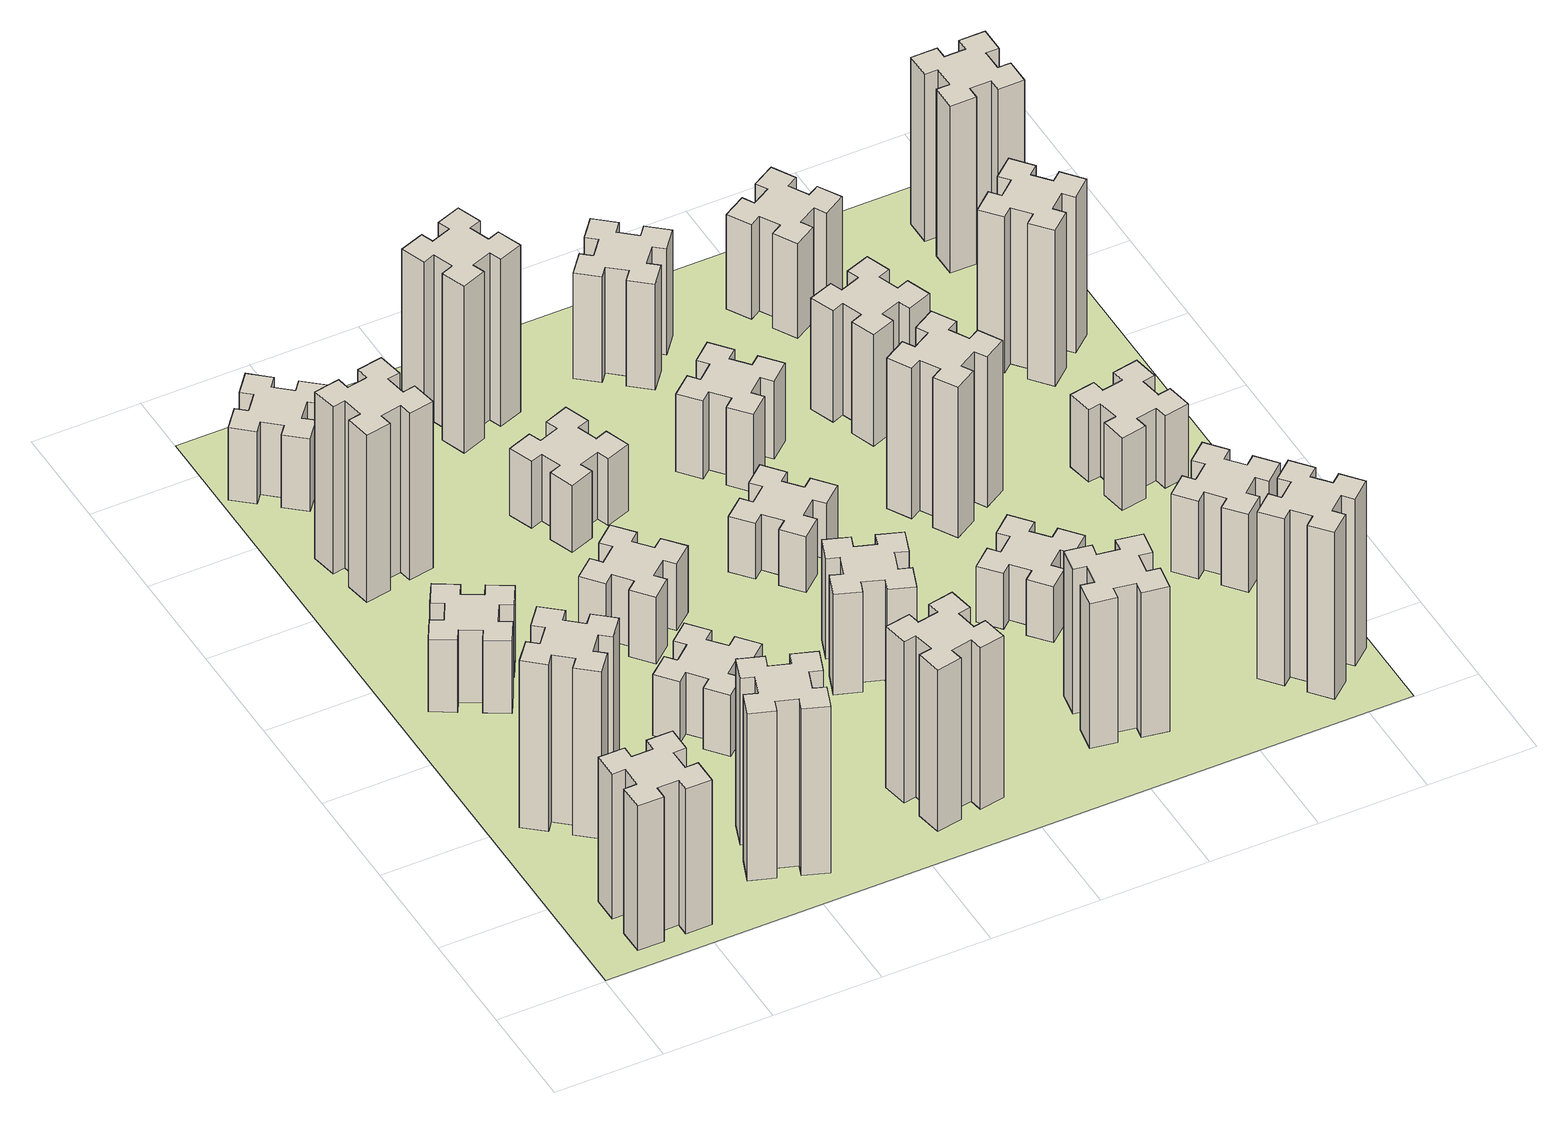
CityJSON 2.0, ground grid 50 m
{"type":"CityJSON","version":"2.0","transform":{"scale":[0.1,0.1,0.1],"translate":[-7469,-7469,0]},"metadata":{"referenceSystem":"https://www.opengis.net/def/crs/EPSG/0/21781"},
"CityObjects":{
"building1":{"type":"Building","attributes":{"class":"1000","function":"1000","usage":"1000","yearOfConstruction":2016,"roofType":"1000","measuredHeight":78,"storeysAboveGround":30,"storeysBelowGround":0},"geometry":[{"type":"Solid","lod":"1","boundaries":[[[[0,1,2,3,4,5,6,7,8,9,10,11,12,13,14,15,16,17,18,19]],[[17,16,20,21]],[[16,15,22,20]],[[15,14,23,22]],[[14,13,24,23]],[[13,12,25,24]],[[12,11,26,25]],[[11,10,27,26]],[[10,9,28,27]],[[9,8,29,28]],[[8,7,30,29]],[[7,6,31,30]],[[6,5,32,31]],[[5,4,33,32]],[[4,3,34,33]],[[3,2,35,34]],[[2,1,36,35]],[[1,0,37,36]],[[0,19,38,37]],[[19,18,39,38]],[[18,17,21,39]],[[24,25,26,27,28,29,30,31,32,33,34,35,36,37,38,39,21,20,22,23]]]]}]},
"building2":{"type":"Building","attributes":{"class":"1000","function":"1000","usage":"1000","yearOfConstruction":2016,"roofType":"1000","measuredHeight":90,"storeysAboveGround":30,"storeysBelowGround":0},"geometry":[{"type":"Solid","lod":"1","boundaries":[[[[40,41,42,43,44,45,46,47,48,49,50,51,52,53,54,55,56,57,58,59]],[[57,56,60,61]],[[56,55,62,60]],[[55,54,63,62]],[[54,53,64,63]],[[53,52,65,64]],[[52,51,66,65]],[[51,50,67,66]],[[50,49,68,67]],[[49,48,69,68]],[[48,47,70,69]],[[47,46,71,70]],[[46,45,72,71]],[[45,44,73,72]],[[44,43,74,73]],[[43,42,75,74]],[[42,41,76,75]],[[41,40,77,76]],[[40,59,78,77]],[[59,58,79,78]],[[58,57,61,79]],[[64,65,66,67,68,69,70,71,72,73,74,75,76,77,78,79,61,60,62,63]]]]}]},
"building3":{"type":"Building","attributes":{"class":"1000","function":"1000","usage":"1000","yearOfConstruction":2016,"roofType":"1000","measuredHeight":39,"storeysAboveGround":30,"storeysBelowGround":0},"geometry":[{"type":"Solid","lod":"1","boundaries":[[[[80,81,82,83,84,85,86,87,88,89,90,91,92,93,94,95,96,97,98,99]],[[97,96,100,101]],[[96,95,102,100]],[[95,94,103,102]],[[94,93,104,103]],[[93,92,105,104]],[[92,91,106,105]],[[91,90,107,106]],[[90,89,108,107]],[[89,88,109,108]],[[88,87,110,109]],[[87,86,111,110]],[[86,85,112,111]],[[85,84,113,112]],[[84,83,114,113]],[[83,82,115,114]],[[82,81,116,115]],[[81,80,117,116]],[[80,99,118,117]],[[99,98,119,118]],[[98,97,101,119]],[[104,105,106,107,108,109,110,111,112,113,114,115,116,117,118,119,101,100,102,103]]]]}]},
"building4":{"type":"Building","attributes":{"class":"1000","function":"1000","usage":"1000","yearOfConstruction":2016,"roofType":"1000","measuredHeight":90,"storeysAboveGround":30,"storeysBelowGround":0},"geometry":[{"type":"Solid","lod":"1","boundaries":[[[[120,121,122,123,124,125,126,127,128,129,130,131,132,133,134,135,136,137,138,139]],[[137,136,140,141]],[[136,135,142,140]],[[135,134,143,142]],[[134,133,144,143]],[[133,132,145,144]],[[132,131,146,145]],[[131,130,147,146]],[[130,129,148,147]],[[129,128,149,148]],[[128,127,150,149]],[[127,126,151,150]],[[126,125,152,151]],[[125,124,153,152]],[[124,123,154,153]],[[123,122,155,154]],[[122,121,156,155]],[[121,120,157,156]],[[120,139,158,157]],[[139,138,159,158]],[[138,137,141,159]],[[144,145,146,147,148,149,150,151,152,153,154,155,156,157,158,159,141,140,142,143]]]]}]},
"building5":{"type":"Building","attributes":{"class":"1000","function":"1000","usage":"1000","yearOfConstruction":2016,"roofType":"1000","measuredHeight":90,"storeysAboveGround":30,"storeysBelowGround":0},"geometry":[{"type":"Solid","lod":"1","boundaries":[[[[160,161,162,163,164,165,166,167,168,169,170,171,172,173,174,175,176,177,178,179]],[[177,176,180,181]],[[176,175,182,180]],[[175,174,183,182]],[[174,173,184,183]],[[173,172,185,184]],[[172,171,186,185]],[[171,170,187,186]],[[170,169,188,187]],[[169,168,189,188]],[[168,167,190,189]],[[167,166,191,190]],[[166,165,192,191]],[[165,164,193,192]],[[164,163,194,193]],[[163,162,195,194]],[[162,161,196,195]],[[161,160,197,196]],[[160,179,198,197]],[[179,178,199,198]],[[178,177,181,199]],[[184,185,186,187,188,189,190,191,192,193,194,195,196,197,198,199,181,180,182,183]]]]}]},
"building6":{"type":"Building","attributes":{"class":"1000","function":"1000","usage":"1000","yearOfConstruction":2016,"roofType":"1000","measuredHeight":39,"storeysAboveGround":30,"storeysBelowGround":0},"geometry":[{"type":"Solid","lod":"1","boundaries":[[[[200,201,202,203,204,205,206,207,208,209,210,211,212,213,214,215,216,217,218,219]],[[217,216,220,221]],[[216,215,222,220]],[[215,214,223,222]],[[214,213,224,223]],[[213,212,225,224]],[[212,211,226,225]],[[211,210,227,226]],[[210,209,228,227]],[[209,208,229,228]],[[208,207,230,229]],[[207,206,231,230]],[[206,205,232,231]],[[205,204,233,232]],[[204,203,234,233]],[[203,202,235,234]],[[202,201,236,235]],[[201,200,237,236]],[[200,219,238,237]],[[219,218,239,238]],[[218,217,221,239]],[[224,225,226,227,228,229,230,231,232,233,234,235,236,237,238,239,221,220,222,223]]]]}]},
"building7":{"type":"Building","attributes":{"class":"1000","function":"1000","usage":"1000","yearOfConstruction":2016,"roofType":"1000","measuredHeight":33,"storeysAboveGround":30,"storeysBelowGround":0},"geometry":[{"type":"Solid","lod":"1","boundaries":[[[[240,241,242,243,244,245,246,247,248,249,250,251,252,253,254,255,256,257,258,259]],[[257,256,260,261]],[[256,255,262,260]],[[255,254,263,262]],[[254,253,264,263]],[[253,252,265,264]],[[252,251,266,265]],[[251,250,267,266]],[[250,249,268,267]],[[249,248,269,268]],[[248,247,270,269]],[[247,246,271,270]],[[246,245,272,271]],[[245,244,273,272]],[[244,243,274,273]],[[243,242,275,274]],[[242,241,276,275]],[[241,240,277,276]],[[240,259,278,277]],[[259,258,279,278]],[[258,257,261,279]],[[264,265,266,267,268,269,270,271,272,273,274,275,276,277,278,279,261,260,262,263]]]]}]},
"building8":{"type":"Building","attributes":{"class":"1000","function":"1000","usage":"1000","yearOfConstruction":2016,"roofType":"1000","measuredHeight":36,"storeysAboveGround":30,"storeysBelowGround":0},"geometry":[{"type":"Solid","lod":"1","boundaries":[[[[280,281,282,283,284,285,286,287,288,289,290,291,292,293,294,295,296,297,298,299]],[[297,296,300,301]],[[296,295,302,300]],[[295,294,303,302]],[[294,293,304,303]],[[293,292,305,304]],[[292,291,306,305]],[[291,290,307,306]],[[290,289,308,307]],[[289,288,309,308]],[[288,287,310,309]],[[287,286,311,310]],[[286,285,312,311]],[[285,284,313,312]],[[284,283,314,313]],[[283,282,315,314]],[[282,281,316,315]],[[281,280,317,316]],[[280,299,318,317]],[[299,298,319,318]],[[298,297,301,319]],[[304,305,306,307,308,309,310,311,312,313,314,315,316,317,318,319,301,300,302,303]]]]}]},
"building9":{"type":"Building","attributes":{"class":"1000","function":"1000","usage":"1000","yearOfConstruction":2016,"roofType":"1000","measuredHeight":87,"storeysAboveGround":30,"storeysBelowGround":0},"geometry":[{"type":"Solid","lod":"1","boundaries":[[[[320,321,322,323,324,325,326,327,328,329,330,331,332,333,334,335,336,337,338,339]],[[337,336,340,341]],[[336,335,342,340]],[[335,334,343,342]],[[334,333,344,343]],[[333,332,345,344]],[[332,331,346,345]],[[331,330,347,346]],[[330,329,348,347]],[[329,328,349,348]],[[328,327,350,349]],[[327,326,351,350]],[[326,325,352,351]],[[325,324,353,352]],[[324,323,354,353]],[[323,322,355,354]],[[322,321,356,355]],[[321,320,357,356]],[[320,339,358,357]],[[339,338,359,358]],[[338,337,341,359]],[[344,345,346,347,348,349,350,351,352,353,354,355,356,357,358,359,341,340,342,343]]]]}]},
"building10":{"type":"Building","attributes":{"class":"1000","function":"1000","usage":"1000","yearOfConstruction":2016,"roofType":"1000","measuredHeight":36,"storeysAboveGround":30,"storeysBelowGround":0},"geometry":[{"type":"Solid","lod":"1","boundaries":[[[[360,361,362,363,364,365,366,367,368,369,370,371,372,373,374,375,376,377,378,379]],[[377,376,380,381]],[[376,375,382,380]],[[375,374,383,382]],[[374,373,384,383]],[[373,372,385,384]],[[372,371,386,385]],[[371,370,387,386]],[[370,369,388,387]],[[369,368,389,388]],[[368,367,390,389]],[[367,366,391,390]],[[366,365,392,391]],[[365,364,393,392]],[[364,363,394,393]],[[363,362,395,394]],[[362,361,396,395]],[[361,360,397,396]],[[360,379,398,397]],[[379,378,399,398]],[[378,377,381,399]],[[384,385,386,387,388,389,390,391,392,393,394,395,396,397,398,399,381,380,382,383]]]]}]},
"building11":{"type":"Building","attributes":{"class":"1000","function":"1000","usage":"1000","yearOfConstruction":2016,"roofType":"1000","measuredHeight":90,"storeysAboveGround":30,"storeysBelowGround":0},"geometry":[{"type":"Solid","lod":"1","boundaries":[[[[400,401,402,403,404,405,406,407,408,409,410,411,412,413,414,415,416,417,418,419]],[[417,416,420,421]],[[416,415,422,420]],[[415,414,423,422]],[[414,413,424,423]],[[413,412,425,424]],[[412,411,426,425]],[[411,410,427,426]],[[410,409,428,427]],[[409,408,429,428]],[[408,407,430,429]],[[407,406,431,430]],[[406,405,432,431]],[[405,404,433,432]],[[404,403,434,433]],[[403,402,435,434]],[[402,401,436,435]],[[401,400,437,436]],[[400,419,438,437]],[[419,418,439,438]],[[418,417,421,439]],[[424,425,426,427,428,429,430,431,432,433,434,435,436,437,438,439,421,420,422,423]]]]}]},
"building12":{"type":"Building","attributes":{"class":"1000","function":"1000","usage":"1000","yearOfConstruction":2016,"roofType":"1000","measuredHeight":54,"storeysAboveGround":30,"storeysBelowGround":0},"geometry":[{"type":"Solid","lod":"1","boundaries":[[[[440,441,442,443,444,445,446,447,448,449,450,451,452,453,454,455,456,457,458,459]],[[457,456,460,461]],[[456,455,462,460]],[[455,454,463,462]],[[454,453,464,463]],[[453,452,465,464]],[[452,451,466,465]],[[451,450,467,466]],[[450,449,468,467]],[[449,448,469,468]],[[448,447,470,469]],[[447,446,471,470]],[[446,445,472,471]],[[445,444,473,472]],[[444,443,474,473]],[[443,442,475,474]],[[442,441,476,475]],[[441,440,477,476]],[[440,459,478,477]],[[459,458,479,478]],[[458,457,461,479]],[[464,465,466,467,468,469,470,471,472,473,474,475,476,477,478,479,461,460,462,463]]]]}]},
"building13":{"type":"Building","attributes":{"class":"1000","function":"1000","usage":"1000","yearOfConstruction":2016,"roofType":"1000","measuredHeight":30,"storeysAboveGround":30,"storeysBelowGround":0},"geometry":[{"type":"Solid","lod":"1","boundaries":[[[[480,481,482,483,484,485,486,487,488,489,490,491,492,493,494,495,496,497,498,499]],[[497,496,500,501]],[[496,495,502,500]],[[495,494,503,502]],[[494,493,504,503]],[[493,492,505,504]],[[492,491,506,505]],[[491,490,507,506]],[[490,489,508,507]],[[489,488,509,508]],[[488,487,510,509]],[[487,486,511,510]],[[486,485,512,511]],[[485,484,513,512]],[[484,483,514,513]],[[483,482,515,514]],[[482,481,516,515]],[[481,480,517,516]],[[480,499,518,517]],[[499,498,519,518]],[[498,497,501,519]],[[504,505,506,507,508,509,510,511,512,513,514,515,516,517,518,519,501,500,502,503]]]]}]},
"building14":{"type":"Building","attributes":{"class":"1000","function":"1000","usage":"1000","yearOfConstruction":2016,"roofType":"1000","measuredHeight":42,"storeysAboveGround":30,"storeysBelowGround":0},"geometry":[{"type":"Solid","lod":"1","boundaries":[[[[520,521,522,523,524,525,526,527,528,529,530,531,532,533,534,535,536,537,538,539]],[[537,536,540,541]],[[536,535,542,540]],[[535,534,543,542]],[[534,533,544,543]],[[533,532,545,544]],[[532,531,546,545]],[[531,530,547,546]],[[530,529,548,547]],[[529,528,549,548]],[[528,527,550,549]],[[527,526,551,550]],[[526,525,552,551]],[[525,524,553,552]],[[524,523,554,553]],[[523,522,555,554]],[[522,521,556,555]],[[521,520,557,556]],[[520,539,558,557]],[[539,538,559,558]],[[538,537,541,559]],[[544,545,546,547,548,549,550,551,552,553,554,555,556,557,558,559,541,540,542,543]]]]}]},
"building15":{"type":"Building","attributes":{"class":"1000","function":"1000","usage":"1000","yearOfConstruction":2016,"roofType":"1000","measuredHeight":78,"storeysAboveGround":30,"storeysBelowGround":0},"geometry":[{"type":"Solid","lod":"1","boundaries":[[[[560,561,562,563,564,565,566,567,568,569,570,571,572,573,574,575,576,577,578,579]],[[577,576,580,581]],[[576,575,582,580]],[[575,574,583,582]],[[574,573,584,583]],[[573,572,585,584]],[[572,571,586,585]],[[571,570,587,586]],[[570,569,588,587]],[[569,568,589,588]],[[568,567,590,589]],[[567,566,591,590]],[[566,565,592,591]],[[565,564,593,592]],[[564,563,594,593]],[[563,562,595,594]],[[562,561,596,595]],[[561,560,597,596]],[[560,579,598,597]],[[579,578,599,598]],[[578,577,581,599]],[[584,585,586,587,588,589,590,591,592,593,594,595,596,597,598,599,581,580,582,583]]]]}]},
"building16":{"type":"Building","attributes":{"class":"1000","function":"1000","usage":"1000","yearOfConstruction":2016,"roofType":"1000","measuredHeight":57,"storeysAboveGround":30,"storeysBelowGround":0},"geometry":[{"type":"Solid","lod":"1","boundaries":[[[[600,601,602,603,604,605,606,607,608,609,610,611,612,613,614,615,616,617,618,619]],[[617,616,620,621]],[[616,615,622,620]],[[615,614,623,622]],[[614,613,624,623]],[[613,612,625,624]],[[612,611,626,625]],[[611,610,627,626]],[[610,609,628,627]],[[609,608,629,628]],[[608,607,630,629]],[[607,606,631,630]],[[606,605,632,631]],[[605,604,633,632]],[[604,603,634,633]],[[603,602,635,634]],[[602,601,636,635]],[[601,600,637,636]],[[600,619,638,637]],[[619,618,639,638]],[[618,617,621,639]],[[624,625,626,627,628,629,630,631,632,633,634,635,636,637,638,639,621,620,622,623]]]]}]},
"building17":{"type":"Building","attributes":{"class":"1000","function":"1000","usage":"1000","yearOfConstruction":2016,"roofType":"1000","measuredHeight":30,"storeysAboveGround":30,"storeysBelowGround":0},"geometry":[{"type":"Solid","lod":"1","boundaries":[[[[640,641,642,643,644,645,646,647,648,649,650,651,652,653,654,655,656,657,658,659]],[[657,656,660,661]],[[656,655,662,660]],[[655,654,663,662]],[[654,653,664,663]],[[653,652,665,664]],[[652,651,666,665]],[[651,650,667,666]],[[650,649,668,667]],[[649,648,669,668]],[[648,647,670,669]],[[647,646,671,670]],[[646,645,672,671]],[[645,644,673,672]],[[644,643,674,673]],[[643,642,675,674]],[[642,641,676,675]],[[641,640,677,676]],[[640,659,678,677]],[[659,658,679,678]],[[658,657,661,679]],[[664,665,666,667,668,669,670,671,672,673,674,675,676,677,678,679,661,660,662,663]]]]}]},
"building18":{"type":"Building","attributes":{"class":"1000","function":"1000","usage":"1000","yearOfConstruction":2016,"roofType":"1000","measuredHeight":81,"storeysAboveGround":30,"storeysBelowGround":0},"geometry":[{"type":"Solid","lod":"1","boundaries":[[[[680,681,682,683,684,685,686,687,688,689,690,691,692,693,694,695,696,697,698,699]],[[697,696,700,701]],[[696,695,702,700]],[[695,694,703,702]],[[694,693,704,703]],[[693,692,705,704]],[[692,691,706,705]],[[691,690,707,706]],[[690,689,708,707]],[[689,688,709,708]],[[688,687,710,709]],[[687,686,711,710]],[[686,685,712,711]],[[685,684,713,712]],[[684,683,714,713]],[[683,682,715,714]],[[682,681,716,715]],[[681,680,717,716]],[[680,699,718,717]],[[699,698,719,718]],[[698,697,701,719]],[[704,705,706,707,708,709,710,711,712,713,714,715,716,717,718,719,701,700,702,703]]]]}]},
"building19":{"type":"Building","attributes":{"class":"1000","function":"1000","usage":"1000","yearOfConstruction":2016,"roofType":"1000","measuredHeight":60,"storeysAboveGround":30,"storeysBelowGround":0},"geometry":[{"type":"Solid","lod":"1","boundaries":[[[[720,721,722,723,724,725,726,727,728,729,730,731,732,733,734,735,736,737,738,739]],[[737,736,740,741]],[[736,735,742,740]],[[735,734,743,742]],[[734,733,744,743]],[[733,732,745,744]],[[732,731,746,745]],[[731,730,747,746]],[[730,729,748,747]],[[729,728,749,748]],[[728,727,750,749]],[[727,726,751,750]],[[726,725,752,751]],[[725,724,753,752]],[[724,723,754,753]],[[723,722,755,754]],[[722,721,756,755]],[[721,720,757,756]],[[720,739,758,757]],[[739,738,759,758]],[[738,737,741,759]],[[744,745,746,747,748,749,750,751,752,753,754,755,756,757,758,759,741,740,742,743]]]]}]},
"building20":{"type":"Building","attributes":{"class":"1000","function":"1000","usage":"1000","yearOfConstruction":2016,"roofType":"1000","measuredHeight":90,"storeysAboveGround":30,"storeysBelowGround":0},"geometry":[{"type":"Solid","lod":"1","boundaries":[[[[760,761,762,763,764,765,766,767,768,769,770,771,772,773,774,775,776,777,778,779]],[[777,776,780,781]],[[776,775,782,780]],[[775,774,783,782]],[[774,773,784,783]],[[773,772,785,784]],[[772,771,786,785]],[[771,770,787,786]],[[770,769,788,787]],[[769,768,789,788]],[[768,767,790,789]],[[767,766,791,790]],[[766,765,792,791]],[[765,764,793,792]],[[764,763,794,793]],[[763,762,795,794]],[[762,761,796,795]],[[761,760,797,796]],[[760,779,798,797]],[[779,778,799,798]],[[778,777,781,799]],[[784,785,786,787,788,789,790,791,792,793,794,795,796,797,798,799,781,780,782,783]]]]}]},
"building21":{"type":"Building","attributes":{"class":"1000","function":"1000","usage":"1000","yearOfConstruction":2016,"roofType":"1000","measuredHeight":51,"storeysAboveGround":30,"storeysBelowGround":0},"geometry":[{"type":"Solid","lod":"1","boundaries":[[[[800,801,802,803,804,805,806,807,808,809,810,811,812,813,814,815,816,817,818,819]],[[817,816,820,821]],[[816,815,822,820]],[[815,814,823,822]],[[814,813,824,823]],[[813,812,825,824]],[[812,811,826,825]],[[811,810,827,826]],[[810,809,828,827]],[[809,808,829,828]],[[808,807,830,829]],[[807,806,831,830]],[[806,805,832,831]],[[805,804,833,832]],[[804,803,834,833]],[[803,802,835,834]],[[802,801,836,835]],[[801,800,837,836]],[[800,819,838,837]],[[819,818,839,838]],[[818,817,821,839]],[[824,825,826,827,828,829,830,831,832,833,834,835,836,837,838,839,821,820,822,823]]]]}]},
"building22":{"type":"Building","attributes":{"class":"1000","function":"1000","usage":"1000","yearOfConstruction":2016,"roofType":"1000","measuredHeight":42,"storeysAboveGround":30,"storeysBelowGround":0},"geometry":[{"type":"Solid","lod":"1","boundaries":[[[[840,841,842,843,844,845,846,847,848,849,850,851,852,853,854,855,856,857,858,859]],[[857,856,860,861]],[[856,855,862,860]],[[855,854,863,862]],[[854,853,864,863]],[[853,852,865,864]],[[852,851,866,865]],[[851,850,867,866]],[[850,849,868,867]],[[849,848,869,868]],[[848,847,870,869]],[[847,846,871,870]],[[846,845,872,871]],[[845,844,873,872]],[[844,843,874,873]],[[843,842,875,874]],[[842,841,876,875]],[[841,840,877,876]],[[840,859,878,877]],[[859,858,879,878]],[[858,857,861,879]],[[864,865,866,867,868,869,870,871,872,873,874,875,876,877,878,879,861,860,862,863]]]]}]},
"building23":{"type":"Building","attributes":{"class":"1000","function":"1000","usage":"1000","yearOfConstruction":2016,"roofType":"1000","measuredHeight":39,"storeysAboveGround":30,"storeysBelowGround":0},"geometry":[{"type":"Solid","lod":"1","boundaries":[[[[880,881,882,883,884,885,886,887,888,889,890,891,892,893,894,895,896,897,898,899]],[[897,896,900,901]],[[896,895,902,900]],[[895,894,903,902]],[[894,893,904,903]],[[893,892,905,904]],[[892,891,906,905]],[[891,890,907,906]],[[890,889,908,907]],[[889,888,909,908]],[[888,887,910,909]],[[887,886,911,910]],[[886,885,912,911]],[[885,884,913,912]],[[884,883,914,913]],[[883,882,915,914]],[[882,881,916,915]],[[881,880,917,916]],[[880,899,918,917]],[[899,898,919,918]],[[898,897,901,919]],[[904,905,906,907,908,909,910,911,912,913,914,915,916,917,918,919,901,900,902,903]]]]}]},
"building24":{"type":"Building","attributes":{"class":"1000","function":"1000","usage":"1000","yearOfConstruction":2016,"roofType":"1000","measuredHeight":84,"storeysAboveGround":30,"storeysBelowGround":0},"geometry":[{"type":"Solid","lod":"1","boundaries":[[[[920,921,922,923,924,925,926,927,928,929,930,931,932,933,934,935,936,937,938,939]],[[937,936,940,941]],[[936,935,942,940]],[[935,934,943,942]],[[934,933,944,943]],[[933,932,945,944]],[[932,931,946,945]],[[931,930,947,946]],[[930,929,948,947]],[[929,928,949,948]],[[928,927,950,949]],[[927,926,951,950]],[[926,925,952,951]],[[925,924,953,952]],[[924,923,954,953]],[[923,922,955,954]],[[922,921,956,955]],[[921,920,957,956]],[[920,939,958,957]],[[939,938,959,958]],[[938,937,941,959]],[[944,945,946,947,948,949,950,951,952,953,954,955,956,957,958,959,941,940,942,943]]]]}]},
"building25":{"type":"Building","attributes":{"class":"1000","function":"1000","usage":"1000","yearOfConstruction":2016,"roofType":"1000","measuredHeight":90,"storeysAboveGround":30,"storeysBelowGround":0},"geometry":[{"type":"Solid","lod":"1","boundaries":[[[[960,961,962,963,964,965,966,967,968,969,970,971,972,973,974,975,976,977,978,979]],[[977,976,980,981]],[[976,975,982,980]],[[975,974,983,982]],[[974,973,984,983]],[[973,972,985,984]],[[972,971,986,985]],[[971,970,987,986]],[[970,969,988,987]],[[969,968,989,988]],[[968,967,990,989]],[[967,966,991,990]],[[966,965,992,991]],[[965,964,993,992]],[[964,963,994,993]],[[963,962,995,994]],[[962,961,996,995]],[[961,960,997,996]],[[960,979,998,997]],[[979,978,999,998]],[[978,977,981,999]],[[984,985,986,987,988,989,990,991,992,993,994,995,996,997,998,999,981,980,982,983]]]]}]},
"landuse1":{"type":"LandUse","attributes":{"name":"plot1","function":"1010"},"geometry":[{"type":"MultiSurface","lod":"1","boundaries":[[[1000,1001,1002,1003]]]}]}
},
"vertices":[
[265,325,0],[265,225,0],[205,225,0],[205,105,0],[325,105,0],[325,165,0],[425,165,0],[425,105,0],[545,105,0],[545,225,0],[485,225,0],[485,325,0],[545,325,0],[545,445,0],[425,445,0],[425,385,0],[325,385,0],[325,445,0],[205,445,0],[205,325,0],[325,385,780],[325,445,780],[425,385,780],[425,445,780],[545,445,780],[545,325,780],[485,325,780],[485,225,780],[545,225,780],[545,105,780],[425,105,780],[425,165,780],[325,165,780],[325,105,780],[205,105,780],[205,225,780],[265,225,780],[265,325,780],[205,325,780],[205,445,780],
[484,1067,0],[408,1132,0],[446,1178,0],[354,1255,0],[277,1163,0],[323,1124,0],[259,1048,0],[213,1086,0],[136,994,0],[228,917,0],[266,963,0],[343,899,0],[304,853,0],[396,776,0],[473,868,0],[427,906,0],[492,983,0],[538,944,0],[615,1036,0],[523,1113,0],[492,983,900],[538,944,900],[427,906,900],[473,868,900],[396,776,900],[304,853,900],[343,899,900],[266,963,900],[228,917,900],[136,994,900],[213,1086,900],[259,1048,900],[323,1124,900],[277,1163,900],[354,1255,900],[446,1178,900],[408,1132,900],[484,1067,900],[523,1113,900],[615,1036,900],
[474,1926,0],[387,1976,0],[417,2028,0],[313,2088,0],[253,1984,0],[305,1954,0],[255,1867,0],[203,1897,0],[143,1793,0],[247,1733,0],[277,1785,0],[364,1735,0],[334,1683,0],[438,1623,0],[498,1727,0],[446,1757,0],[496,1844,0],[548,1814,0],[608,1918,0],[504,1978,0],[496,1844,390],[548,1814,390],[446,1757,390],[498,1727,390],[438,1623,390],[334,1683,390],[364,1735,390],[277,1785,390],[247,1733,390],[143,1793,390],[203,1897,390],[255,1867,390],[305,1954,390],[253,1984,390],[313,2088,390],[417,2028,390],[387,1976,390],[474,1926,390],[504,1978,390],[608,1918,390],
[929,460,0],[895,366,0],[839,387,0],[797,274,0],[910,233,0],[931,289,0],[1025,255,0],[1004,199,0],[1117,157,0],[1158,270,0],[1102,291,0],[1136,385,0],[1192,364,0],[1233,477,0],[1120,518,0],[1100,462,0],[1006,496,0],[1027,552,0],[914,593,0],[873,480,0],[1006,496,900],[1027,552,900],[1100,462,900],[1120,518,900],[1233,477,900],[1192,364,900],[1136,385,900],[1102,291,900],[1158,270,900],[1117,157,900],[1004,199,900],[1025,255,900],[931,289,900],[910,233,900],[797,274,900],[839,387,900],[895,366,900],[929,460,900],[873,480,900],[914,593,900],
[405,2812,0],[307,2795,0],[297,2854,0],[178,2833,0],[199,2715,0],[258,2725,0],[276,2627,0],[217,2617,0],[237,2498,0],[356,2519,0],[345,2578,0],[444,2596,0],[454,2537,0],[572,2557,0],[551,2676,0],[492,2665,0],[475,2764,0],[534,2774,0],[513,2892,0],[395,2871,0],[475,2764,900],[534,2774,900],[492,2665,900],[551,2676,900],[572,2557,900],[454,2537,900],[444,2596,900],[345,2578,900],[356,2519,900],[237,2498,900],[217,2617,900],[276,2627,900],[258,2725,900],[199,2715,900],[178,2833,900],[297,2854,900],[307,2795,900],[405,2812,900],[395,2871,900],[513,2892,900],
[384,3387,0],[308,3452,0],[346,3498,0],[254,3575,0],[177,3483,0],[223,3444,0],[159,3368,0],[113,3406,0],[36,3314,0],[128,3237,0],[166,3283,0],[243,3219,0],[204,3173,0],[296,3096,0],[373,3188,0],[327,3226,0],[392,3303,0],[438,3264,0],[515,3356,0],[423,3433,0],[392,3303,390],[438,3264,390],[327,3226,390],[373,3188,390],[296,3096,390],[204,3173,390],[243,3219,390],[166,3283,390],[128,3237,390],[36,3314,390],[113,3406,390],[159,3368,390],[223,3444,390],[177,3483,390],[254,3575,390],[346,3498,390],[308,3452,390],[384,3387,390],[423,3433,390],[515,3356,390],
[1083,1332,0],[1006,1267,0],[968,1313,0],[876,1236,0],[953,1144,0],[999,1183,0],[1063,1106,0],[1017,1068,0],[1094,976,0],[1186,1053,0],[1148,1099,0],[1224,1163,0],[1263,1117,0],[1355,1194,0],[1278,1286,0],[1232,1248,0],[1167,1324,0],[1213,1363,0],[1136,1455,0],[1044,1378,0],[1167,1324,330],[1213,1363,330],[1232,1248,330],[1278,1286,330],[1355,1194,330],[1263,1117,330],[1224,1163,330],[1148,1099,330],[1186,1053,330],[1094,976,330],[1017,1068,330],[1063,1106,330],[999,1183,330],[953,1144,330],[876,1236,330],[968,1313,330],[1006,1267,330],[1083,1332,330],[1044,1378,330],[1136,1455,330],
[1083,1972,0],[1006,1907,0],[968,1953,0],[876,1876,0],[953,1784,0],[999,1823,0],[1063,1746,0],[1017,1708,0],[1094,1616,0],[1186,1693,0],[1148,1739,0],[1224,1803,0],[1263,1757,0],[1355,1834,0],[1278,1926,0],[1232,1888,0],[1167,1964,0],[1213,2003,0],[1136,2095,0],[1044,2018,0],[1167,1964,360],[1213,2003,360],[1232,1888,360],[1278,1926,360],[1355,1834,360],[1263,1757,360],[1224,1803,360],[1148,1739,360],[1186,1693,360],[1094,1616,360],[1017,1708,360],[1063,1746,360],[999,1823,360],[953,1784,360],[876,1876,360],[968,1953,360],[1006,1907,360],[1083,1972,360],[1044,2018,360],[1136,2095,360],
[1785,492,0],[1687,475,0],[1677,534,0],[1558,513,0],[1579,395,0],[1638,405,0],[1656,307,0],[1597,297,0],[1617,178,0],[1736,199,0],[1725,258,0],[1824,276,0],[1834,217,0],[1952,237,0],[1931,356,0],[1872,345,0],[1855,444,0],[1914,454,0],[1893,572,0],[1775,551,0],[1855,444,870],[1914,454,870],[1872,345,870],[1931,356,870],[1952,237,870],[1834,217,870],[1824,276,870],[1725,258,870],[1736,199,870],[1617,178,870],[1597,297,870],[1656,307,870],[1638,405,870],[1579,395,870],[1558,513,870],[1677,534,870],[1687,475,870],[1785,492,870],[1775,551,870],[1893,572,870],
[1225,2716,0],[1131,2682,0],[1110,2738,0],[997,2697,0],[1039,2584,0],[1095,2605,0],[1129,2511,0],[1073,2490,0],[1114,2377,0],[1227,2419,0],[1206,2475,0],[1300,2509,0],[1320,2453,0],[1433,2494,0],[1392,2607,0],[1336,2586,0],[1302,2680,0],[1358,2700,0],[1317,2813,0],[1204,2772,0],[1302,2680,360],[1358,2700,360],[1336,2586,360],[1392,2607,360],[1433,2494,360],[1320,2453,360],[1300,2509,360],[1206,2475,360],[1227,2419,360],[1114,2377,360],[1073,2490,360],[1129,2511,360],[1095,2605,360],[1039,2584,360],[997,2697,360],[1110,2738,360],[1131,2682,360],[1225,2716,360],[1204,2772,360],[1317,2813,360],
[1125,3456,0],[1031,3422,0],[1010,3478,0],[897,3437,0],[939,3324,0],[995,3345,0],[1029,3251,0],[973,3230,0],[1014,3117,0],[1127,3159,0],[1106,3215,0],[1200,3249,0],[1220,3193,0],[1333,3234,0],[1292,3347,0],[1236,3326,0],[1202,3420,0],[1258,3440,0],[1217,3553,0],[1104,3512,0],[1202,3420,900],[1258,3440,900],[1236,3326,900],[1292,3347,900],[1333,3234,900],[1220,3193,900],[1200,3249,900],[1106,3215,900],[1127,3159,900],[1014,3117,900],[973,3230,900],[1029,3251,900],[995,3345,900],[939,3324,900],[897,3437,900],[1010,3478,900],[1031,3422,900],[1125,3456,900],[1104,3512,900],[1217,3553,900],
[1769,1300,0],[1735,1206,0],[1679,1227,0],[1637,1114,0],[1750,1073,0],[1771,1129,0],[1865,1095,0],[1844,1039,0],[1957,997,0],[1998,1110,0],[1942,1131,0],[1976,1225,0],[2032,1204,0],[2073,1317,0],[1960,1358,0],[1940,1302,0],[1846,1336,0],[1867,1392,0],[1754,1433,0],[1713,1320,0],[1846,1336,540],[1867,1392,540],[1940,1302,540],[1960,1358,540],[2073,1317,540],[2032,1204,540],[1976,1225,540],[1942,1131,540],[1998,1110,540],[1957,997,540],[1844,1039,540],[1865,1095,540],[1771,1129,540],[1750,1073,540],[1637,1114,540],[1679,1227,540],[1735,1206,540],[1769,1300,540],[1713,1320,540],[1754,1433,540],
[1972,1988,0],[1907,2064,0],[1953,2103,0],[1876,2195,0],[1784,2118,0],[1823,2072,0],[1746,2007,0],[1708,2053,0],[1616,1976,0],[1693,1884,0],[1739,1923,0],[1803,1846,0],[1757,1808,0],[1834,1716,0],[1926,1793,0],[1888,1839,0],[1964,1903,0],[2003,1857,0],[2095,1934,0],[2018,2026,0],[1964,1903,300],[2003,1857,300],[1888,1839,300],[1926,1793,300],[1834,1716,300],[1757,1808,300],[1803,1846,300],[1739,1923,300],[1693,1884,300],[1616,1976,300],[1708,2053,300],[1746,2007,300],[1823,2072,300],[1784,2118,300],[1876,2195,300],[1953,2103,300],[1907,2064,300],[1972,1988,300],[2018,2026,300],[2095,1934,300],
[2072,2628,0],[2007,2704,0],[2053,2743,0],[1976,2835,0],[1884,2758,0],[1923,2712,0],[1846,2647,0],[1808,2693,0],[1716,2616,0],[1793,2524,0],[1839,2563,0],[1903,2486,0],[1857,2448,0],[1934,2356,0],[2026,2433,0],[1988,2479,0],[2064,2543,0],[2103,2497,0],[2195,2574,0],[2118,2666,0],[2064,2543,420],[2103,2497,420],[1988,2479,420],[2026,2433,420],[1934,2356,420],[1857,2448,420],[1903,2486,420],[1839,2563,420],[1793,2524,420],[1716,2616,420],[1808,2693,420],[1846,2647,420],[1923,2712,420],[1884,2758,420],[1976,2835,420],[2053,2743,420],[2007,2704,420],[2072,2628,420],[2118,2666,420],[2195,2574,420],
[2496,544,0],[2478,445,0],[2419,456,0],[2398,337,0],[2517,317,0],[2527,376,0],[2625,358,0],[2615,299,0],[2733,278,0],[2754,397,0],[2695,407,0],[2712,505,0],[2771,495,0],[2792,613,0],[2674,634,0],[2664,575,0],[2565,592,0],[2576,651,0],[2457,672,0],[2437,554,0],[2565,592,780],[2576,651,780],[2664,575,780],[2674,634,780],[2792,613,780],[2771,495,780],[2712,505,780],[2695,407,780],[2754,397,780],[2733,278,780],[2615,299,780],[2625,358,780],[2527,376,780],[2517,317,780],[2398,337,780],[2419,456,780],[2478,445,780],[2496,544,780],[2437,554,780],[2457,672,780],
[1964,3387,0],[1888,3452,0],[1926,3498,0],[1834,3575,0],[1757,3483,0],[1803,3444,0],[1739,3368,0],[1693,3406,0],[1616,3314,0],[1708,3237,0],[1746,3283,0],[1823,3219,0],[1784,3173,0],[1876,3096,0],[1953,3188,0],[1907,3226,0],[1972,3303,0],[2018,3264,0],[2095,3356,0],[2003,3433,0],[1972,3303,570],[2018,3264,570],[1907,3226,570],[1953,3188,570],[1876,3096,570],[1784,3173,570],[1823,3219,570],[1746,3283,570],[1708,3237,570],[1616,3314,570],[1693,3406,570],[1739,3368,570],[1803,3444,570],[1757,3483,570],[1834,3575,570],[1926,3498,570],[1888,3452,570],[1964,3387,570],[2003,3433,570],[2095,3356,570],
[2628,1099,0],[2704,1163,0],[2743,1117,0],[2835,1194,0],[2758,1286,0],[2712,1248,0],[2647,1324,0],[2693,1363,0],[2616,1455,0],[2524,1378,0],[2563,1332,0],[2486,1267,0],[2448,1313,0],[2356,1236,0],[2433,1144,0],[2479,1183,0],[2543,1106,0],[2497,1068,0],[2574,976,0],[2666,1053,0],[2543,1106,300],[2497,1068,300],[2479,1183,300],[2433,1144,300],[2356,1236,300],[2448,1313,300],[2486,1267,300],[2563,1332,300],[2524,1378,300],[2616,1455,300],[2693,1363,300],[2647,1324,300],[2712,1248,300],[2758,1286,300],[2835,1194,300],[2743,1117,300],[2704,1163,300],[2628,1099,300],[2666,1053,300],[2574,976,300],
[2716,1967,0],[2666,2054,0],[2718,2084,0],[2658,2188,0],[2554,2128,0],[2584,2076,0],[2497,2026,0],[2467,2078,0],[2363,2018,0],[2423,1914,0],[2475,1944,0],[2525,1857,0],[2473,1827,0],[2533,1723,0],[2637,1783,0],[2607,1835,0],[2694,1885,0],[2724,1833,0],[2828,1893,0],[2768,1997,0],[2694,1885,810],[2724,1833,810],[2607,1835,810],[2637,1783,810],[2533,1723,810],[2473,1827,810],[2525,1857,810],[2475,1944,810],[2423,1914,810],[2363,2018,810],[2467,2078,810],[2497,2026,810],[2584,2076,810],[2554,2128,810],[2658,2188,810],[2718,2084,810],[2666,2054,810],[2716,1967,810],[2768,1997,810],[2828,1893,810],
[2586,2475,0],[2680,2509,0],[2700,2453,0],[2813,2494,0],[2772,2607,0],[2716,2586,0],[2682,2680,0],[2738,2700,0],[2697,2813,0],[2584,2772,0],[2605,2716,0],[2511,2682,0],[2490,2738,0],[2377,2697,0],[2419,2584,0],[2475,2605,0],[2509,2511,0],[2453,2490,0],[2494,2377,0],[2607,2419,0],[2509,2511,600],[2453,2490,600],[2475,2605,600],[2419,2584,600],[2377,2697,600],[2490,2738,600],[2511,2682,600],[2605,2716,600],[2584,2772,600],[2697,2813,600],[2738,2700,600],[2682,2680,600],[2716,2586,600],[2772,2607,600],[2813,2494,600],[2700,2453,600],[2680,2509,600],[2586,2475,600],[2607,2419,600],[2494,2377,600],
[3468,259,0],[3544,323,0],[3583,277,0],[3675,354,0],[3598,446,0],[3552,408,0],[3487,484,0],[3533,523,0],[3456,615,0],[3364,538,0],[3403,492,0],[3326,427,0],[3288,473,0],[3196,396,0],[3273,304,0],[3319,343,0],[3383,266,0],[3337,228,0],[3414,136,0],[3506,213,0],[3383,266,900],[3337,228,900],[3319,343,900],[3273,304,900],[3196,396,900],[3288,473,900],[3326,427,900],[3403,492,900],[3364,538,900],[3456,615,900],[3533,523,900],[3487,484,900],[3552,408,900],[3598,446,900],[3675,354,900],[3583,277,900],[3544,323,900],[3468,259,900],[3506,213,900],[3414,136,900],
[2716,3347,0],[2666,3434,0],[2718,3464,0],[2658,3568,0],[2554,3508,0],[2584,3456,0],[2497,3406,0],[2467,3458,0],[2363,3398,0],[2423,3294,0],[2475,3324,0],[2525,3237,0],[2473,3207,0],[2533,3103,0],[2637,3163,0],[2607,3215,0],[2694,3265,0],[2724,3213,0],[2828,3273,0],[2768,3377,0],[2694,3265,510],[2724,3213,510],[2607,3215,510],[2637,3163,510],[2533,3103,510],[2473,3207,510],[2525,3237,510],[2475,3324,510],[2423,3294,510],[2363,3398,510],[2467,3458,510],[2497,3406,510],[2584,3456,510],[2554,3508,510],[2658,3568,510],[2718,3464,510],[2666,3434,510],[2716,3347,510],[2768,3377,510],[2828,3273,510],
[3552,1148,0],[3487,1224,0],[3533,1263,0],[3456,1355,0],[3364,1278,0],[3403,1232,0],[3326,1167,0],[3288,1213,0],[3196,1136,0],[3273,1044,0],[3319,1083,0],[3383,1006,0],[3337,968,0],[3414,876,0],[3506,953,0],[3468,999,0],[3544,1063,0],[3583,1017,0],[3675,1094,0],[3598,1186,0],[3544,1063,420],[3583,1017,420],[3468,999,420],[3506,953,420],[3414,876,420],[3337,968,420],[3383,1006,420],[3319,1083,420],[3273,1044,420],[3196,1136,420],[3288,1213,420],[3326,1167,420],[3403,1232,420],[3364,1278,420],[3456,1355,420],[3533,1263,420],[3487,1224,420],[3552,1148,420],[3598,1186,420],[3675,1094,420],
[3365,1872,0],[3267,1855,0],[3257,1914,0],[3138,1893,0],[3159,1775,0],[3218,1785,0],[3236,1687,0],[3177,1677,0],[3197,1558,0],[3316,1579,0],[3305,1638,0],[3404,1656,0],[3414,1597,0],[3532,1617,0],[3511,1736,0],[3452,1725,0],[3435,1824,0],[3494,1834,0],[3473,1952,0],[3355,1931,0],[3435,1824,390],[3494,1834,390],[3452,1725,390],[3511,1736,390],[3532,1617,390],[3414,1597,390],[3404,1656,390],[3305,1638,390],[3316,1579,390],[3197,1558,390],[3177,1677,390],[3236,1687,390],[3218,1785,390],[3159,1775,390],[3138,1893,390],[3257,1914,390],[3267,1855,390],[3365,1872,390],[3355,1931,390],[3473,1952,390],
[3452,2628,0],[3387,2704,0],[3433,2743,0],[3356,2835,0],[3264,2758,0],[3303,2712,0],[3226,2647,0],[3188,2693,0],[3096,2616,0],[3173,2524,0],[3219,2563,0],[3283,2486,0],[3237,2448,0],[3314,2356,0],[3406,2433,0],[3368,2479,0],[3444,2543,0],[3483,2497,0],[3575,2574,0],[3498,2666,0],[3444,2543,840],[3483,2497,840],[3368,2479,840],[3406,2433,840],[3314,2356,840],[3237,2448,840],[3283,2486,840],[3219,2563,840],[3173,2524,840],[3096,2616,840],[3188,2693,840],[3226,2647,840],[3303,2712,840],[3264,2758,840],[3356,2835,840],[3433,2743,840],[3387,2704,840],[3452,2628,840],[3498,2666,840],[3575,2574,840],
[3385,3225,0],[3485,3225,0],[3485,3165,0],[3605,3165,0],[3605,3285,0],[3545,3285,0],[3545,3385,0],[3605,3385,0],[3605,3505,0],[3485,3505,0],[3485,3445,0],[3385,3445,0],[3385,3505,0],[3265,3505,0],[3265,3385,0],[3325,3385,0],[3325,3285,0],[3265,3285,0],[3265,3165,0],[3385,3165,0],[3325,3285,900],[3265,3285,900],[3325,3385,900],[3265,3385,900],[3265,3505,900],[3385,3505,900],[3385,3445,900],[3485,3445,900],[3485,3505,900],[3605,3505,900],[3605,3385,900],[3545,3385,900],[3545,3285,900],[3605,3285,900],[3605,3165,900],[3485,3165,900],[3485,3225,900],[3385,3225,900],[3385,3165,900],[3265,3165,900],
[5,3705,0],[3705,3705,0],[3705,5,0],[5,5,0]
]}
